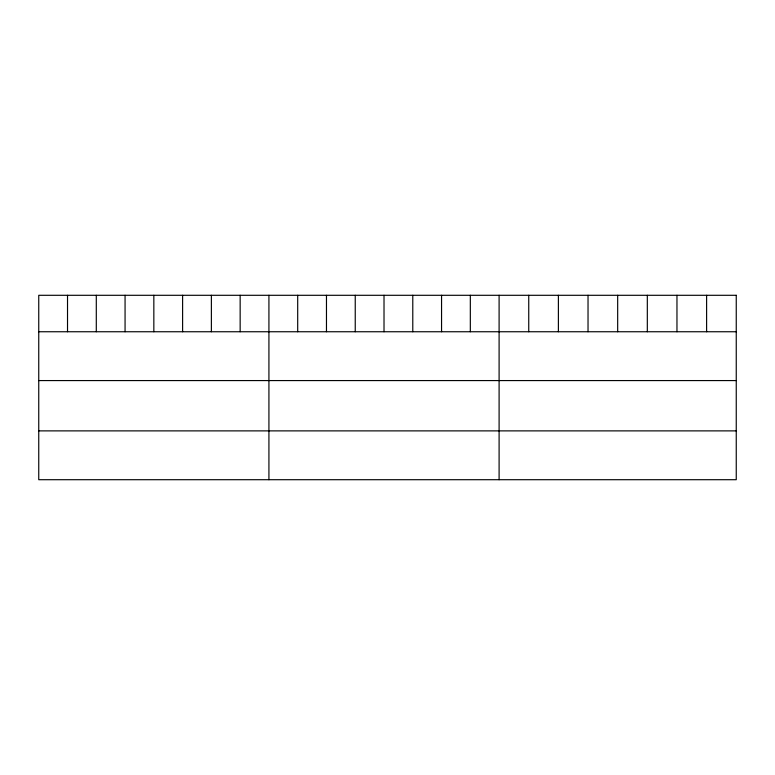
<?xml version="1.0" encoding="UTF-8"?>
<svg xmlns="http://www.w3.org/2000/svg" width="775" height="775" viewBox="0 0 775 775"><rect width="100%" height="100%" fill="white"/><g stroke="black" fill="none" stroke-linecap="round" stroke-linejoin="round"><path stroke-width="1.16" d="M38.75 331.748L736.25 331.748M38.75 380.573L736.25 380.573M38.75 430.881L736.25 430.881M706.606 295.294L706.606 331.748M676.962 295.294L676.962 331.748M647.319 295.294L647.319 331.748M617.675 295.294L617.675 331.748M588.031 295.294L588.031 331.748M558.387 295.294L558.387 331.748M528.744 295.294L528.744 331.748M499.1 295.294L499.1 479.706M470.328 295.294L470.328 331.748M441.556 295.294L441.556 331.748M412.784 295.294L412.784 331.748M384.012 295.294L384.012 331.748M355.241 295.294L355.241 331.748M326.469 295.294L326.469 331.748M297.697 295.294L297.697 331.748M268.925 295.294L268.925 479.706M240.153 295.294L240.153 331.748M211.381 295.294L211.381 331.748M182.609 295.294L182.609 331.748M153.838 295.294L153.838 331.748M125.066 295.294L125.066 331.748M96.294 295.294L96.294 331.748M67.522 295.294L67.522 331.748M736.25 295.294L38.75 295.294L38.75 479.706L736.25 479.706L736.25 295.294"/></g></svg>
